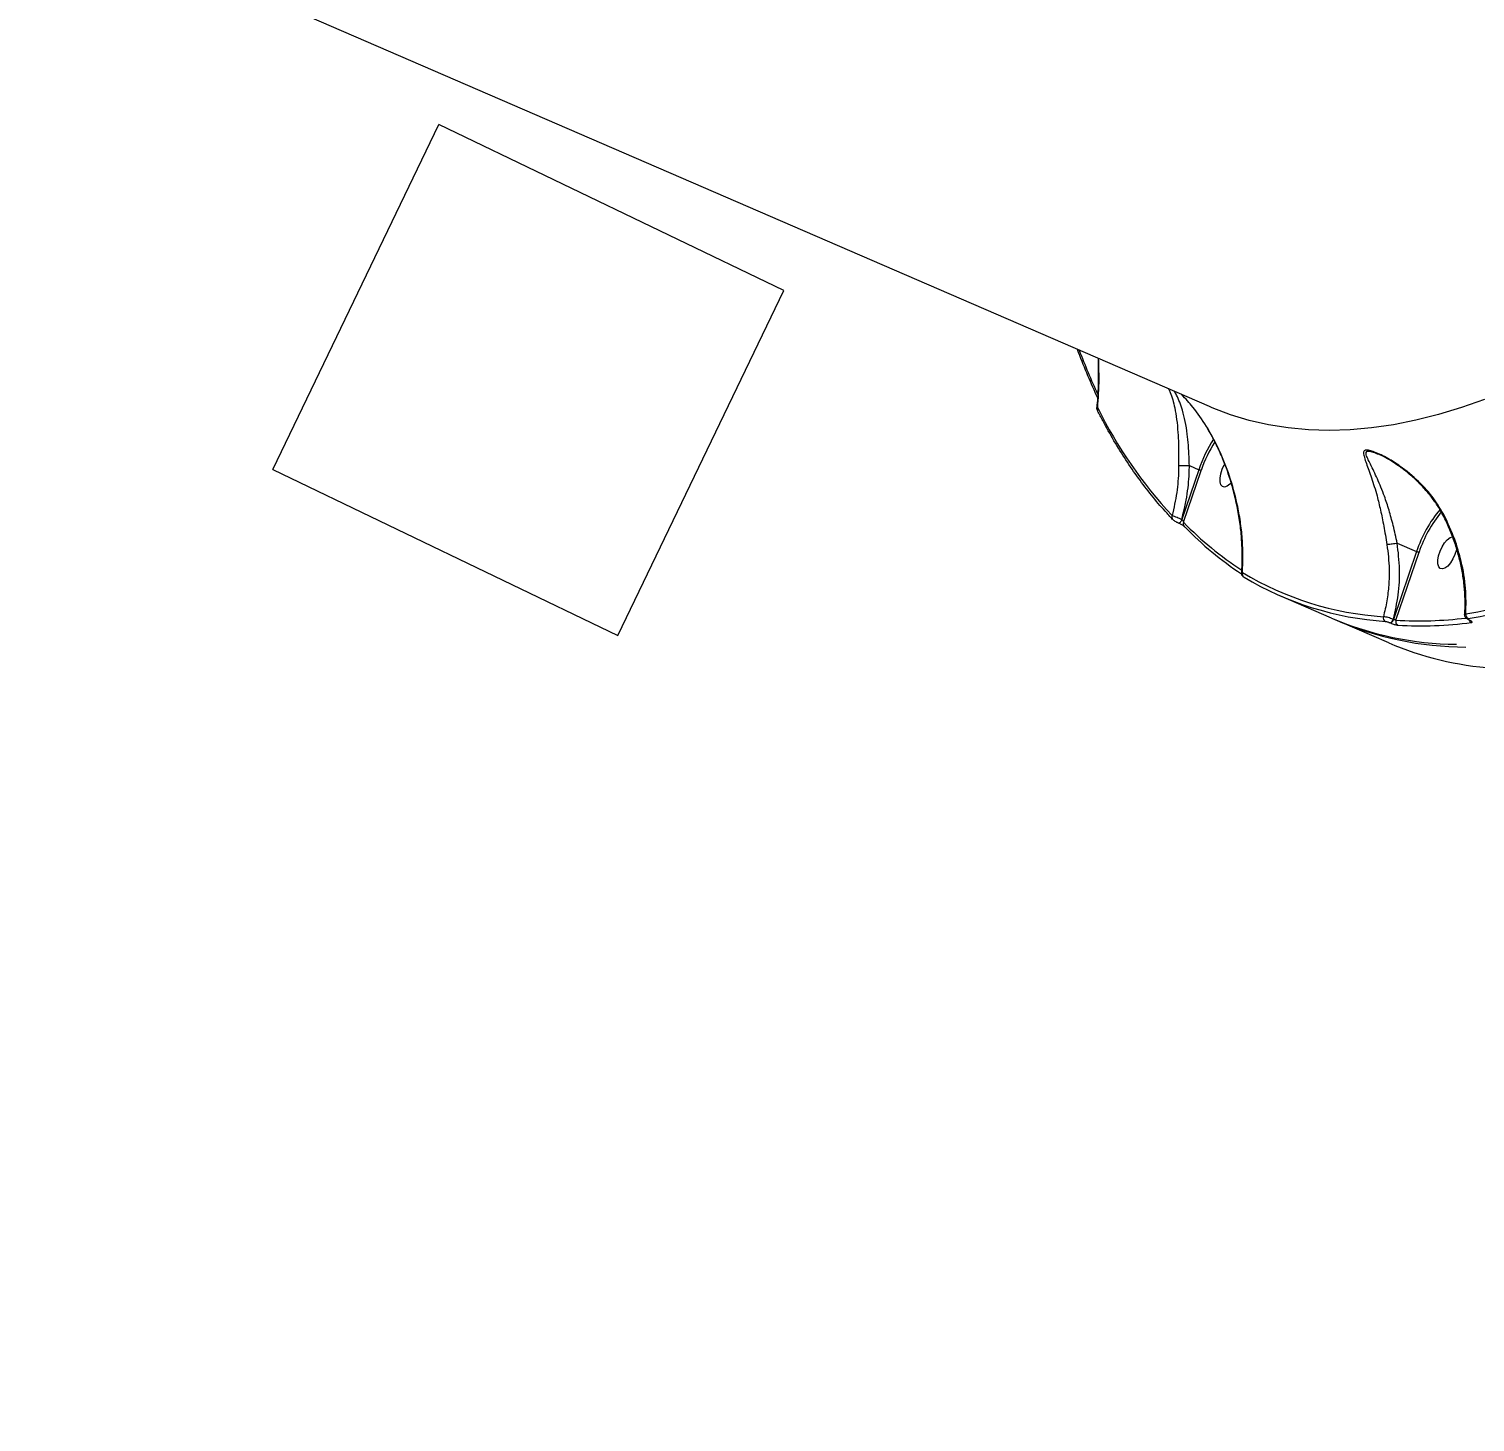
# Model space of a CAD drawing. Header units: millimetres. Extents: x -6901 to 7060, y -7557 to 6158.
# Drawn here: x 2252.3 to 2630.1, y -3760.3 to -3396.5 of the extents above; entities that cross this region are included whole.
import ezdxf

# ---------------------------------------------------------------- set-up
doc = ezdxf.new("R2010")
doc.units = ezdxf.units.MM
for name, color, linetype in [('DIKOM_ОБЪЕКТ', 7, 'Continuous'), ('DIKOM_РАЗМЕР_ЗОНА', 7, 'Continuous'), ('DIKOM_РАЗМЕР_ОБЪЕКТА', 7, 'Continuous')]:
    doc.layers.add(name, color=color, linetype=linetype)
doc.styles.add('style1', font='arial.ttf', dxfattribs={"width": 0.8})
doc.dimstyles.new('1-50', dxfattribs={"dimtxt": 300, "dimasz": 200, "dimexe": 100, "dimexo": 0, "dimgap": 100, "dimtad": 1, "dimtxsty": 'style1', "dimcen": 200, "dimclrd": 7, "dimclre": 7, "dimclrt": 7, "dimadec": 1, "dimazin": 2, "dimtfac": 1, "dimtmove": 0, "dimatfit": 2, "dimfxl": 0, "dimlwd": 25, "dimlwe": 18, "dimarcsym": 0})

# ---------------------------------------------------------------- blocks, each defined once
blk = doc.blocks.new('*D1')
at = {"layer": 'Defpoints', "color": 0, "transparency": 16777216}
for p in [(-4076.66, -462.32), (4983.51, -3127.59), (4983.51, -6854.07)]:
    blk.add_point(p, dxfattribs=at)
at = {"layer": 'DIKOM_РАЗМЕР_ОБЪЕКТА', "color": 7, "lineweight": 18, "transparency": 16777216}
for p, q in [((-4076.66, -462.32), (-4076.66, -6954.07)), ((4983.51, -3127.59), (4983.51, -6954.07))]:
    blk.add_line(p, q, dxfattribs=at)
at = {"layer": 'DIKOM_РАЗМЕР_ОБЪЕКТА', "color": 7, "lineweight": 25, "transparency": 16777216}
blk.add_line((-3876.66, -6854.07), (4783.51, -6854.07), dxfattribs=at)
at = {"layer": 'DIKOM_РАЗМЕР_ОБЪЕКТА', "color": 7, "transparency": 16777216}
for points in [[(-3876.66, -6820.74), (-3876.66, -6887.4), (-4076.66, -6854.07)], [(4783.51, -6820.74), (4783.51, -6887.4), (4983.51, -6854.07)]]:
    blk.add_solid(points, dxfattribs=at)
at = {"layer": 'DIKOM_РАЗМЕР_ОБЪЕКТА', "color": 7, "transparency": 16777216, "insert": (453.43, -6600.9), "char_height": 300, "attachment_point": 5, "style": 'style1'}
blk.add_mtext('9050', dxfattribs=at)
blk = doc.blocks.new('*D2')
at = {"layer": 'Defpoints', "color": 0, "transparency": 16777216}
for p in [(-1102.73, 4151.17), (-5819.23, -4492.42), (4721.24, -4492.42)]:
    blk.add_point(p, dxfattribs=at)
at = {"layer": 'DIKOM_РАЗМЕР_ОБЪЕКТА', "color": 7, "lineweight": 18, "transparency": 16777216}
for p, q in [((-1102.73, 4151.17), (-5919.23, 4151.17)), ((4721.24, -4492.42), (-5919.23, -4492.42))]:
    blk.add_line(p, q, dxfattribs=at)
at = {"layer": 'DIKOM_РАЗМЕР_ОБЪЕКТА', "color": 7, "lineweight": 25, "transparency": 16777216}
blk.add_line((-5819.23, 3951.17), (-5819.23, -4292.42), dxfattribs=at)
at = {"layer": 'DIKOM_РАЗМЕР_ОБЪЕКТА', "color": 7, "transparency": 16777216}
for points in [[(-5852.56, 3951.17), (-5785.89, 3951.17), (-5819.23, 4151.17)], [(-5852.56, -4292.42), (-5785.89, -4292.42), (-5819.23, -4492.42)]]:
    blk.add_solid(points, dxfattribs=at)
at = {"layer": 'DIKOM_РАЗМЕР_ОБЪЕКТА', "color": 7, "transparency": 16777216, "insert": (-6072.4, -170.63), "char_height": 300, "attachment_point": 5, "rotation": 90, "style": 'style1'}
blk.add_mtext('8650', dxfattribs=at)
blk = doc.blocks.new('*D3')
at = {"layer": 'Defpoints', "color": 0, "transparency": 16777216}
for p in [(-1553.27, 6158.28), (-6450.85, -6312.94), (5659.92, -6312.94)]:
    blk.add_point(p, dxfattribs=at)
at = {"layer": 'DIKOM_РАЗМЕР_ЗОНА', "color": 7, "lineweight": 18, "transparency": 16777216}
for p, q in [((-1553.27, 6158.28), (-6550.85, 6158.28)), ((5659.92, -6312.94), (-6550.85, -6312.94))]:
    blk.add_line(p, q, dxfattribs=at)
at = {"layer": 'DIKOM_РАЗМЕР_ЗОНА', "color": 7, "lineweight": 25, "transparency": 16777216}
blk.add_line((-6450.85, 5958.28), (-6450.85, -6112.94), dxfattribs=at)
at = {"layer": 'DIKOM_РАЗМЕР_ЗОНА', "color": 7, "transparency": 16777216}
for points in [[(-6484.18, 5958.28), (-6417.52, 5958.28), (-6450.85, 6158.28)], [(-6484.18, -6112.94), (-6417.52, -6112.94), (-6450.85, -6312.94)]]:
    blk.add_solid(points, dxfattribs=at)
at = {"layer": 'DIKOM_РАЗМЕР_ЗОНА', "color": 7, "transparency": 16777216, "insert": (-6704.02, -77.33), "char_height": 300, "attachment_point": 5, "rotation": 90, "style": 'style1'}
blk.add_mtext('12500', dxfattribs=at)
blk = doc.blocks.new('*D4')
at = {"layer": 'Defpoints', "color": 0, "transparency": 16777216}
for p in [(-5588.2, -1083.32), (7059.54, -2218.88), (7059.54, -7457.08)]:
    blk.add_point(p, dxfattribs=at)
at = {"layer": 'DIKOM_РАЗМЕР_ЗОНА', "color": 7, "lineweight": 18, "transparency": 16777216}
for p, q in [((-5588.2, -1083.32), (-5588.2, -7557.08)), ((7059.54, -2218.88), (7059.54, -7557.08))]:
    blk.add_line(p, q, dxfattribs=at)
at = {"layer": 'DIKOM_РАЗМЕР_ЗОНА', "color": 7, "lineweight": 25, "transparency": 16777216}
blk.add_line((-5388.2, -7457.08), (6859.54, -7457.08), dxfattribs=at)
at = {"layer": 'DIKOM_РАЗМЕР_ЗОНА', "color": 7, "transparency": 16777216}
for points in [[(-5388.2, -7423.74), (-5388.2, -7490.41), (-5588.2, -7457.08)], [(6859.54, -7423.74), (6859.54, -7490.41), (7059.54, -7457.08)]]:
    blk.add_solid(points, dxfattribs=at)
at = {"layer": 'DIKOM_РАЗМЕР_ЗОНА', "color": 7, "transparency": 16777216, "insert": (735.67, -7203.9), "char_height": 300, "attachment_point": 5, "style": 'style1'}
blk.add_mtext('12650', dxfattribs=at)
blk = doc.blocks.new('A$C1B824B5F')
at = {"color": 7, "linetype": 'Continuous', "lineweight": 15}
for p, q in [((0, 100.23), (100, 100.23)), ((0, 100.23), (0, 0.23)), ((100, 0.23), (100, 100.23)), ((0, 0.23), (100, 0.23))]:
    blk.add_line(p, q, dxfattribs=at)

msp = doc.modelspace()

# ---------------------------------------------------------------- linework, layer by layer
at = {"layer": 'DIKOM_ОБЪЕКТ', "color": 7, "linetype": 'Continuous', "lineweight": 15}
for p, q in [((2560.703, -3495.132), (2291.811, -3378.68)), ((2604.507, -3507.411), (2604.652, -3507.476)), ((2557.884, -3511.597), (2553.487, -3524.625)), ((2553.952, -3525.343), (2558.53, -3511.777)), ((2555.446, -3510.541), (2555.439, -3510.539)), ((2555.446, -3510.541), (2557.884, -3511.597)), ((2552.594, -3525.532), (2552.528, -3525.486)), ((2552.621, -3525.544), (2552.594, -3525.532)), ((2553.487, -3524.625), (2553.46, -3524.613)), ((2609.737, -3530.812), (2614.783, -3532.997)), ((2614.783, -3532.997), (2608.77, -3550.692)), ((2609.402, -3550.912), (2615.429, -3533.179)), ((2592.603, -3550.357), (2579.348, -3544.617)), ((2608.77, -3550.692), (2608.724, -3550.673)), ((2628.49, -3550.861), (2628.424, -3550.833)), ((2607.508, -3556.812), (2594.253, -3551.072)), ((2607.926, -3551.603), (2607.971, -3551.623)), ((2628.605, -3550.875), (2628.54, -3550.847))]:
    msp.add_line(p, q, dxfattribs=at)
at = {"layer": 'DIKOM_ОБЪЕКТ', "color": 7, "linetype": 'Continuous', "lineweight": 15, "flags": 128}
for points in [[(2632.56, -3493.231), (2626.487, -3495.378), (2620.494, -3497.199), (2614.587, -3498.692), (2608.771, -3499.855), (2603.051, -3500.688), (2597.433, -3501.189), (2591.922, -3501.359), (2586.524, -3501.197), (2581.243, -3500.703), (2576.083, -3499.878), (2571.051, -3498.722), (2566.15, -3497.236), (2561.386, -3495.423), (2560.703, -3495.132)], [(2566.337, -3515.033), (2566.015, -3515.368), (2565.297, -3515.909), (2564.634, -3516.127), (2564.079, -3516.005), (2563.677, -3515.552), (2563.461, -3514.806), (2563.447, -3513.827), (2563.639, -3512.694), (2564.018, -3511.498), (2564.556, -3510.338), (2564.68, -3510.118)], [(2553.46, -3524.613), (2553.371, -3524.838), (2553.259, -3525.049), (2553.132, -3525.235), (2552.996, -3525.384), (2552.86, -3525.489), (2552.732, -3525.542), (2552.619, -3525.541), (2552.594, -3525.532)], [(2553.487, -3524.625), (2553.398, -3524.849), (2553.286, -3525.061), (2553.159, -3525.247), (2553.023, -3525.396), (2552.887, -3525.501), (2552.759, -3525.554), (2552.646, -3525.553), (2552.621, -3525.544)], [(2554.057, -3526.395), (2554.163, -3526.487), (2554.315, -3526.573)], [(2625.262, -3532.278), (2625.198, -3532.562), (2624.818, -3533.757), (2624.28, -3534.917), (2623.628, -3535.949), (2622.914, -3536.768), (2622.196, -3537.309), (2621.533, -3537.527), (2620.978, -3537.405), (2620.576, -3536.953), (2620.359, -3536.207), (2620.346, -3535.227), (2620.537, -3534.094), (2620.917, -3532.899), (2621.455, -3531.738), (2622.107, -3530.707), (2622.821, -3529.887), (2623.539, -3529.347), (2624.197, -3529.129)], [(2628.428, -3550.834), (2628.466, -3550.845), (2628.54, -3550.847)], [(2628.486, -3550.859), (2628.532, -3550.874), (2628.605, -3550.875)]]:
    msp.add_lwpolyline(points, dxfattribs=at)
at = {"layer": 'DIKOM_ОБЪЕКТ', "color": 7, "linetype": 'Continuous', "lineweight": 15}
for centre, radius, start, end in [((2682.782, -3421.534), 166.836, 200.65915, 204.9519), ((2532.2, -3495.866), 0.799, 149.5873, 205.55741), ((2637.398, -3443.102), 118.126, 206.31168, 222.94672), ((2592.457, -3523.402), 36.533, 147.19488, 161.14691), ((2592.17, -3523.278), 35.551, 147.77051, 161.12618), ((2551.708, -3523.978), 0.871, 153.01063, 221.86205), ((2646.662, -3543.516), 33.57, 140.08246, 161.73959), ((2646.442, -3543.428), 32.663, 140.45038, 161.71322), ((2554.711, -3525.798), 0.885, 149.09376, 222.35958), ((2617.374, -3463.937), 88.279, 224.07477, 236.85375), ((2617.962, -3464.942), 88.597, 224.07817, 236.47574), ((2603.674, -3395.47), 155.6, 278.87168, 297.53543), ((2604.185, -3396.353), 155.941, 278.87141, 297.53557), ((2570.16, -3538.854), 0.915, 155.92048, 243.93472), ((2611.592, -3467.921), 82.251, 239.07657, 266.18668), ((2612.12, -3468.961), 82.432, 239.07649, 266.18663), ((2625.982, -3472.287), 84.906, 246.85064, 269.46114), ((2627.858, -3472.062), 85.853, 246.35843, 269.8647), ((2607.092, -3550.3), 1.018, 162.25737, 243.46592), ((2607.522, -3550.449), 1.223, 289.28374, 349.44719), ((2607.567, -3550.468), 1.223, 289.28878, 349.45244), ((2615.295, -3449.146), 101.937, 266.68611, 276.95036), ((2628.709, -3549.469), 1.07, 165.90254, 243.62039), ((2610.36, -3551.285), 1.028, 158.73447, 243.26786), ((2615.807, -3449.819), 102.554, 266.69655, 277.43215), ((2629.492, -3550.609), 0.996, 196.67246, 245.07917), ((2640.542, -3479.866), 83.738, 246.76506, 266.06544)]:
    msp.add_arc(centre, radius, start, end, dxfattribs=at)
for points, knots in [([(2531.54, -3492.897), (2531.427, -3492.66), (2530.413, -3490.537), (2528.624, -3486.336), (2526.977, -3482.332), (2526.228, -3480.206), (2526.225, -3480.2)], [0, 0, 0, 0, 0.0589704, 0.5287213, 0.9985375, 1, 1, 1, 1]), ([(2531.33, -3495.363), (2531.405, -3494.551), (2531.637, -3492.035), (2531.77, -3487.765), (2531.704, -3484.278), (2531.672, -3482.559)], [0, 0, 0, 0, 0.1946624, 0.602706, 1, 1, 1, 1]), ([(2531.511, -3495.461), (2531.676, -3492.946), (2531.952, -3488.716), (2531.799, -3484.354), (2531.736, -3482.587)], [0, 0, 0, 0, 0.5947533, 1, 1, 1, 1]), ([(2550.026, -3490.508), (2550.176, -3490.813), (2550.816, -3492.124), (2551.527, -3494.83), (2552.147, -3498.404), (2552.455, -3501.59), (2552.605, -3504.865), (2552.642, -3507.797), (2552.632, -3509.71), (2552.628, -3510.512)], [0, 0, 0, 0, 0.0767151, 0.3287989, 0.484991, 0.6450409, 0.7730827, 0.9048458, 1, 1, 1, 1]), ([(2555.439, -3510.539), (2555.439, -3510.538), (2555.407, -3509.781), (2555.379, -3507.971), (2555.209, -3505.182), (2554.9, -3502.049), (2554.386, -3498.961), (2553.502, -3495.487), (2552.539, -3492.811), (2551.734, -3491.483), (2551.539, -3491.163)], [0, 0, 0, 0, 0.0000582, 0.0923856, 0.2210044, 0.3497641, 0.5089146, 0.668265, 0.9199023, 1, 1, 1, 1]), ([(2559.907, -3500.275), (2558.777, -3498.553), (2556.828, -3495.579), (2554.447, -3493.052), (2553.446, -3491.988)], [0, 0, 0, 0, 0.5793105, 1, 1, 1, 1]), ([(2531.504, -3496.201), (2531.455, -3496.116), (2531.322, -3495.885), (2531.237, -3495.579), (2531.29, -3495.369), (2531.293, -3495.357)], [0, 0, 0, 0, 0.3544347, 0.9653141, 1, 1, 1, 1]), ([(2531.511, -3495.461), (2531.403, -3495.412), (2531.264, -3495.349), (2531.308, -3495.36), (2531.319, -3495.363)], [0, 0, 0, 0, 0.7703727, 1, 1, 1, 1]), ([(2551.064, -3524.564), (2550.412, -3523.866), (2548.527, -3521.845), (2545.522, -3518.292), (2542.101, -3513.821), (2538.836, -3509.078), (2535.728, -3504.07), (2533.297, -3499.745), (2531.919, -3497.065), (2531.479, -3496.211)], [0, 0, 0, 0, 0.0879912, 0.2546195, 0.4213079, 0.5880852, 0.7549369, 0.921857, 1, 1, 1, 1]), ([(2569.068, -3538.611), (2569.092, -3538.374), (2569.245, -3536.866), (2569.277, -3533.983), (2569.148, -3529.978), (2568.735, -3525.893), (2568.069, -3521.766), (2567.15, -3517.658), (2565.988, -3513.636), (2564.612, -3509.763), (2563.027, -3506.073), (2561.463, -3502.913), (2560.335, -3501.046), (2559.881, -3500.295)], [0, 0, 0, 0, 0.0193894, 0.1236079, 0.2282837, 0.3334032, 0.4389173, 0.5445574, 0.6471988, 0.7471165, 0.8438525, 0.9372174, 1, 1, 1, 1]), ([(2559.907, -3500.275), (2559.896, -3500.283), (2559.88, -3500.295), (2559.889, -3500.29), (2559.893, -3500.288)], [0, 0, 0, 0, 0.6437318, 1, 1, 1, 1]), ([(2569.324, -3538.48), (2569.402, -3535.7), (2569.52, -3531.495), (2568.884, -3525.676), (2567.976, -3520.372), (2566.349, -3514.152), (2564.108, -3508.283), (2561.882, -3503.657), (2560.565, -3501.402), (2559.907, -3500.275)], [0, 0, 0, 0, 0.2227137, 0.3367361, 0.4507495, 0.6310047, 0.8132757, 0.9066443, 1, 1, 1, 1]), ([(2622.057, -3523.632), (2621.185, -3522.123), (2619.285, -3518.835), (2615.327, -3514.495), (2611.176, -3511.065), (2607.812, -3508.916), (2605.547, -3507.708), (2603.89, -3506.969), (2602.426, -3506.493), (2601.632, -3506.435), (2601.058, -3506.622), (2600.837, -3507.189), (2601.118, -3508.387), (2601.85, -3510.457), (2603.048, -3513.657), (2604.33, -3517.838), (2605.388, -3522.136), (2606.256, -3526.382), (2606.776, -3529.527), (2607.046, -3531.162)], [0, 0, 0, 0, 0.0790176, 0.1721791, 0.2680557, 0.3287279, 0.3610571, 0.3938984, 0.4223312, 0.4513178, 0.4599429, 0.4989905, 0.5446031, 0.5914349, 0.6876188, 0.7865816, 0.8546771, 0.9244449, 1, 1, 1, 1]), ([(2609.731, -3530.811), (2609.73, -3530.81), (2609.421, -3529.221), (2608.719, -3526.23), (2607.605, -3522.13), (2606.247, -3517.989), (2604.557, -3513.885), (2603.044, -3510.748), (2601.978, -3508.658), (2601.512, -3507.474), (2601.574, -3506.88), (2602.012, -3506.707), (2602.391, -3506.716), (2603.128, -3506.874), (2603.782, -3507.076), (2604.381, -3507.352), (2604.507, -3507.411)], [0, 0, 0, 0, 0.0000559, 0.1241319, 0.2385992, 0.3532226, 0.5154326, 0.6776822, 0.7528685, 0.8276778, 0.8879674, 0.9009514, 0.9345214, 0.9445767, 0.9883606, 1, 1, 1, 1]), ([(2621.846, -3523.817), (2621.558, -3523.248), (2620.832, -3521.812), (2619.378, -3519.625), (2617.51, -3517.223), (2615.335, -3514.894), (2612.968, -3512.747), (2610.546, -3510.871), (2608.329, -3509.398), (2606.501, -3508.351), (2605.256, -3507.712), (2604.685, -3507.476), (2604.51, -3507.404)], [0, 0, 0, 0, 0.0761518, 0.1919991, 0.3145088, 0.4429549, 0.577909, 0.7027499, 0.8186807, 0.909156, 0.9722185, 1, 1, 1, 1]), ([(2552.628, -3510.512), (2552.625, -3510.887), (2552.601, -3513.246), (2552.266, -3517.67), (2551.382, -3521.586), (2550.932, -3523.583)], [0, 0, 0, 0, 0.0849923, 0.5334683, 1, 1, 1, 1]), ([(2552.628, -3510.512), (2552.639, -3510.512), (2552.723, -3510.512), (2552.969, -3510.514), (2553.481, -3510.519), (2554.121, -3510.525), (2554.811, -3510.532), (2555.229, -3510.537), (2555.439, -3510.539)], [0, 0, 0, 0, 0.0259596, 0.2095765, 0.407175, 0.6047842, 0.8023888, 1, 1, 1, 1]), ([(2553.46, -3524.613), (2553.995, -3522.383), (2555.009, -3518.154), (2555.401, -3513.385), (2555.44, -3510.929), (2555.446, -3510.541)], [0, 0, 0, 0, 0.4843485, 0.9185203, 1, 1, 1, 1]), ([(2558.53, -3511.777), (2558.524, -3511.777), (2558.506, -3511.777), (2558.451, -3511.771), (2558.348, -3511.752), (2558.195, -3511.711), (2558.031, -3511.657), (2557.933, -3511.617), (2557.884, -3511.597)], [0, 0, 0, 0, 0.0536732, 0.141435, 0.3560764, 0.5707037, 0.7853422, 1, 1, 1, 1]), ([(2553.46, -3524.613), (2553.374, -3524.579), (2553.088, -3524.466), (2552.538, -3524.245), (2551.874, -3523.976), (2551.285, -3523.734), (2551.049, -3523.633), (2550.932, -3523.583)], [0, 0, 0, 0, 0.0942629, 0.3122779, 0.5411768, 0.7713916, 1, 1, 1, 1]), ([(2627.345, -3549.505), (2627.387, -3548.993), (2627.52, -3547.389), (2627.468, -3544.591), (2627.196, -3541.146), (2626.651, -3537.656), (2625.855, -3534.172), (2624.819, -3530.72), (2623.526, -3527.342), (2622.534, -3525.031), (2621.916, -3523.883), (2621.874, -3523.805)], [0, 0, 0, 0, 0.0624794, 0.1958531, 0.3294083, 0.4631268, 0.5966493, 0.7284566, 0.8597558, 0.9905212, 1, 1, 1, 1]), ([(2622.057, -3523.632), (2622.03, -3523.652), (2621.949, -3523.71), (2621.873, -3523.776), (2621.897, -3523.785), (2621.906, -3523.788)], [0, 0, 0, 0, 0.2443994, 0.7097132, 1, 1, 1, 1]), ([(2627.671, -3549.208), (2627.714, -3547.013), (2627.801, -3542.56), (2626.659, -3535.914), (2624.798, -3529.515), (2622.978, -3525.608), (2622.057, -3523.632)], [0, 0, 0, 0, 0.2625659, 0.5326663, 0.7636468, 1, 1, 1, 1]), ([(2552.435, -3525.455), (2552.359, -3525.42), (2552.134, -3525.318), (2551.749, -3525.092), (2551.356, -3524.842), (2551.165, -3524.646), (2551.071, -3524.55)], [0, 0, 0, 0, 0.1428286, 0.4211534, 0.7143446, 1, 1, 1, 1]), ([(2554.057, -3526.395), (2554.058, -3526.396), (2554.06, -3526.398), (2554.015, -3526.355), (2553.901, -3526.265), (2553.673, -3526.106), (2553.334, -3525.9), (2552.957, -3525.698), (2552.665, -3525.559), (2552.545, -3525.513), (2552.512, -3525.501)], [0, 0, 0, 0, 0.0235103, 0.1101697, 0.2266128, 0.389133, 0.5776588, 0.7749754, 0.9374285, 1, 1, 1, 1]), ([(2553.952, -3525.343), (2553.941, -3525.278), (2553.919, -3525.151), (2553.828, -3524.953), (2553.714, -3524.794), (2553.614, -3524.702), (2553.544, -3524.653), (2553.508, -3524.635), (2553.487, -3524.625)], [0, 0, 0, 0, 0.2685704, 0.5228108, 0.7425861, 0.869202, 0.9242557, 1, 1, 1, 1]), ([(2607.046, -3531.162), (2607.308, -3533.317), (2607.736, -3536.825), (2607.563, -3541.746), (2607.095, -3545.893), (2606.451, -3548.608), (2606.122, -3549.99)], [0, 0, 0, 0, 0.3422166, 0.5572652, 0.7745988, 1, 1, 1, 1]), ([(2609.731, -3530.811), (2609.524, -3530.852), (2609.112, -3530.933), (2608.43, -3531.04), (2607.798, -3531.12), (2607.36, -3531.156), (2607.138, -3531.163), (2607.065, -3531.162), (2607.046, -3531.162)], [0, 0, 0, 0, 0.2127043, 0.4254075, 0.6380958, 0.8508032, 0.9619072, 1, 1, 1, 1]), ([(2608.724, -3550.673), (2609.201, -3548.558), (2610.166, -3544.277), (2610.532, -3537.545), (2610.003, -3533.07), (2609.737, -3530.812)], [0, 0, 0, 0, 0.3257291, 0.6596796, 1, 1, 1, 1]), ([(2609.737, -3530.812), (2609.736, -3530.811), (2609.734, -3530.81), (2609.731, -3530.811), (2609.731, -3530.811)], [0, 0, 0, 0, 0.6230568, 1, 1, 1, 1]), ([(2615.429, -3533.179), (2615.42, -3533.179), (2615.402, -3533.178), (2615.346, -3533.172), (2615.247, -3533.153), (2615.094, -3533.112), (2614.93, -3533.058), (2614.832, -3533.017), (2614.783, -3532.997)], [0, 0, 0, 0, 0.0702074, 0.1414255, 0.3561168, 0.570776, 0.7853637, 1, 1, 1, 1]), ([(2569.665, -3539.626), (2569.629, -3539.605), (2569.554, -3539.561), (2569.443, -3539.481), (2569.291, -3539.337), (2569.152, -3539.129), (2569.057, -3538.874), (2569.069, -3538.691), (2569.074, -3538.611)], [0, 0, 0, 0, 0.1486443, 0.3157552, 0.4525715, 0.6258259, 0.8359038, 1, 1, 1, 1]), ([(2569.324, -3538.48), (2569.306, -3538.482), (2569.182, -3538.496), (2569.06, -3538.53), (2569.078, -3538.596), (2569.082, -3538.612)], [0, 0, 0, 0, 0.1143038, 0.7834596, 1, 1, 1, 1]), ([(2608.724, -3550.673), (2608.595, -3550.624), (2608.271, -3550.503), (2607.688, -3550.316), (2607.054, -3550.144), (2606.489, -3550.023), (2606.244, -3550.001), (2606.122, -3549.99)], [0, 0, 0, 0, 0.1423682, 0.3572701, 0.571677, 0.7857413, 1, 1, 1, 1]), ([(2609.402, -3550.912), (2609.373, -3550.906), (2609.314, -3550.893), (2609.177, -3550.85), (2609.023, -3550.795), (2608.88, -3550.739), (2608.801, -3550.706), (2608.77, -3550.692)], [0, 0, 0, 0, 0.2150077, 0.4300574, 0.6447458, 0.859206, 1, 1, 1, 1]), ([(2628.429, -3550.832), (2628.396, -3550.818), (2628.164, -3550.723), (2627.869, -3550.548), (2627.546, -3550.218), (2627.375, -3549.86), (2627.382, -3549.618), (2627.385, -3549.516)], [0, 0, 0, 0, 0.0561276, 0.3965871, 0.6280429, 0.843026, 1, 1, 1, 1]), ([(2627.671, -3549.208), (2627.588, -3549.249), (2627.421, -3549.33), (2627.4, -3549.45), (2627.389, -3549.51)], [0, 0, 0, 0, 0.4993863, 1, 1, 1, 1]), ([(2628.54, -3550.847), (2628.456, -3550.808), (2628.289, -3550.73), (2628.134, -3550.616), (2628.072, -3550.522), (2628.107, -3550.455), (2628.194, -3550.436), (2628.234, -3550.428)], [0, 0, 0, 0, 0.2039394, 0.4080678, 0.6135518, 0.8265762, 1, 1, 1, 1]), ([(2606.637, -3551.211), (2606.698, -3551.219), (2606.819, -3551.234), (2607.099, -3551.306), (2607.413, -3551.404), (2607.702, -3551.509), (2607.862, -3551.576), (2607.926, -3551.603)], [0, 0, 0, 0, 0.214265, 0.4284429, 0.6428943, 0.8577598, 1, 1, 1, 1]), ([(2607.971, -3551.623), (2608.066, -3551.662), (2608.304, -3551.762), (2608.734, -3551.919), (2609.204, -3552.065), (2609.624, -3552.171), (2609.807, -3552.193), (2609.898, -3552.203)], [0, 0, 0, 0, 0.1407543, 0.3552804, 0.5700335, 0.7849752, 1, 1, 1, 1]), ([(2628.803, -3551.025), (2628.802, -3551.024), (2628.799, -3551.022), (2628.735, -3550.98), (2628.63, -3550.923), (2628.525, -3550.878), (2628.485, -3550.861)], [0, 0, 0, 0, 0.1755965, 0.4334115, 0.7833878, 1, 1, 1, 1]), ([(2629.073, -3551.512), (2629.133, -3551.5), (2629.266, -3551.472), (2629.317, -3551.371), (2629.221, -3551.225), (2628.985, -3551.053), (2628.732, -3550.935), (2628.605, -3550.875)], [0, 0, 0, 0, 0.1742002, 0.3895813, 0.5958101, 0.7978813, 1, 1, 1, 1])]:
    msp.add_open_spline(points, degree=3, knots=knots, dxfattribs=at)

# ---------------------------------------------------------------- block references
at = {"layer": 'DIKOM_ОБЪЕКТ', "color": 7, "linetype": 'Continuous', "lineweight": 15, "rotation": 64.30055866341358}
msp.add_blockref('A$C1B824B5F', (2406.348, -3554.995), dxfattribs=at)

# ---------------------------------------------------------------- dimensions: what is measured, and where the dimension line sits
at = {"layer": 'DIKOM_РАЗМЕР_ЗОНА'}
dim = msp.add_linear_dim(base=(-6450.85, -6312.937), p1=(-1553.272, 6158.285), p2=(5659.925, -6312.937), angle=90, text='12500', dimstyle='1-50', dxfattribs=at)
dim.commit()
dim.dimension.update_dxf_attribs({"geometry": '*D3', "text_midpoint": (-6450.85, -77.326), "dimtype": 160})
dim = msp.add_linear_dim(base=(7059.538, -7457.077), p1=(-5588.199, -1083.325), p2=(7059.538, -2218.883), text='12650', dimstyle='1-50', dxfattribs=at)
dim.commit()
dim.dimension.update_dxf_attribs({"geometry": '*D4', "text_midpoint": (735.669, -7457.077), "dimtype": 160})
at = {"layer": 'DIKOM_РАЗМЕР_ОБЪЕКТА'}
dim = msp.add_linear_dim(base=(-5819.225, -4492.425), p1=(-1102.732, 4151.169), p2=(4721.24, -4492.425), angle=90, text='8650', dimstyle='1-50', dxfattribs=at)
dim.commit()
dim.dimension.update_dxf_attribs({"geometry": '*D2', "text_midpoint": (-5819.225, -170.628), "dimtype": 160})
dim = msp.add_linear_dim(base=(4983.514, -6854.07), p1=(-4076.663, -462.325), p2=(4983.514, -3127.595), text='9050', dimstyle='1-50', dxfattribs=at)
dim.commit()
dim.dimension.update_dxf_attribs({"geometry": '*D1', "text_midpoint": (453.425, -6854.07), "dimtype": 160})

doc.saveas('drawing.dxf')
